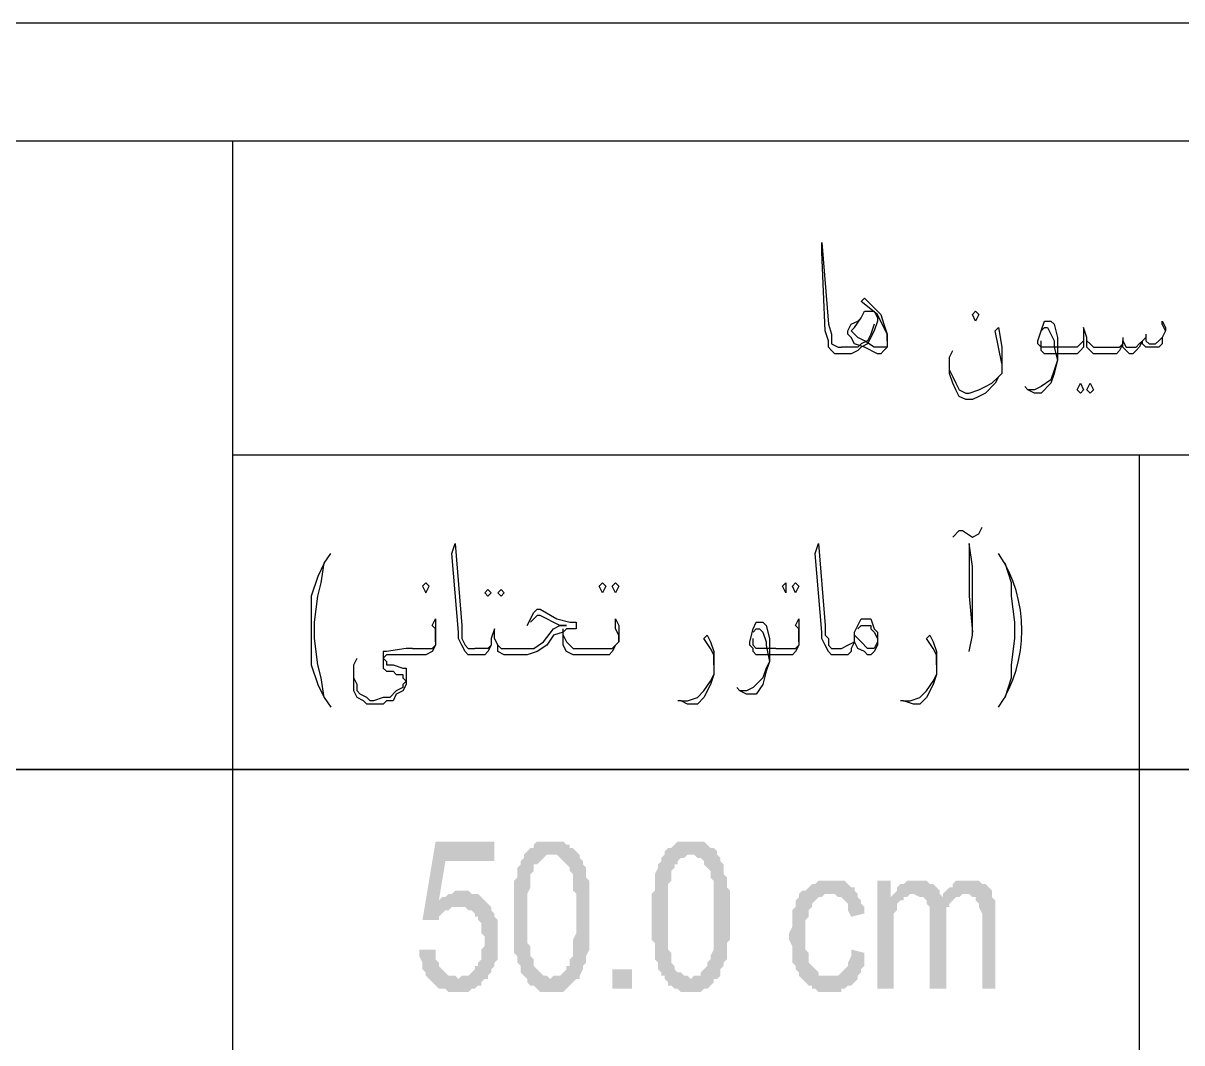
# Model space of a CAD drawing. Header units: inches. Extents: x 1387 to 2676, y -3005 to -2136.
# Drawn here: x 2557.214 to 2560.164, y -2147.116 to -2144.52 of the extents above; entities that cross this region are included whole.
import ezdxf

# ---------------------------------------------------------------- set-up
doc = ezdxf.new("R2010")
doc.units = ezdxf.units.IN
doc.header["$MEASUREMENT"] = 0
doc.layers.add('SAZE_DRAWINGS', color=7, linetype='Continuous')

msp = doc.modelspace()

# ---------------------------------------------------------------- hatches: boundary and pattern name
at = {"layer": 'SAZE_DRAWINGS'}
for points in [[(2558.41359, -2146.603728), (2558.26359, -2146.603728), (2558.230257, -2146.803728), (2558.271924, -2146.803728), (2558.271924, -2146.795394), (2558.280257, -2146.787061), (2558.28859, -2146.778728), (2558.28859, -2146.778728), (2558.296924, -2146.778728), (2558.305257, -2146.770394), (2558.31359, -2146.770394), (2558.321924, -2146.770394), (2558.396924, -2146.762061), (2558.396924, -2146.762061), (2558.38859, -2146.753728), (2558.271924, -2146.753728), (2558.28859, -2146.653728), (2558.41359, -2146.653728)], [(2558.555257, -2146.603728), (2558.555257, -2146.603728), (2558.521924, -2146.603728), (2558.51359, -2146.612061), (2558.51359, -2146.620394), (2558.505257, -2146.620394), (2558.505257, -2146.620394), (2558.496924, -2146.628728), (2558.48859, -2146.637061), (2558.555257, -2146.637061), (2558.56359, -2146.637061), (2558.571924, -2146.637061), (2558.580257, -2146.645394), (2558.580257, -2146.645394), (2558.58859, -2146.653728), (2558.596924, -2146.662061), (2558.605257, -2146.670394), (2558.605257, -2146.670394), (2558.605257, -2146.678728), (2558.605257, -2146.678728), (2558.61359, -2146.687061), (2558.61359, -2146.695394), (2558.61359, -2146.703728), (2558.61359, -2146.720394), (2558.61359, -2146.728728), (2558.621924, -2146.737061), (2558.621924, -2146.753728), (2558.621924, -2146.762061), (2558.621924, -2146.778728), (2558.621924, -2146.795394), (2558.621924, -2146.795394), (2558.621924, -2146.812061), (2558.621924, -2146.828728), (2558.621924, -2146.837061), (2558.61359, -2146.853728), (2558.61359, -2146.862061), (2558.61359, -2146.870394), (2558.61359, -2146.878728), (2558.61359, -2146.895394), (2558.61359, -2146.895394), (2558.605257, -2146.903728), (2558.605257, -2146.912061), (2558.605257, -2146.920394), (2558.596924, -2146.920394), (2558.596924, -2146.928728), (2558.58859, -2146.937061), (2558.580257, -2146.945394), (2558.571924, -2146.945394), (2558.56359, -2146.945394), (2558.555257, -2146.953728), (2558.496924, -2146.953728), (2558.496924, -2146.962061), (2558.505257, -2146.970394), (2558.51359, -2146.970394), (2558.521924, -2146.978728), (2558.521924, -2146.978728), (2558.530257, -2146.987061), (2558.53859, -2146.987061), (2558.546924, -2146.987061), (2558.555257, -2146.987061), (2558.56359, -2146.987061), (2558.571924, -2146.987061), (2558.580257, -2146.987061), (2558.58859, -2146.987061), (2558.596924, -2146.978728), (2558.596924, -2146.978728), (2558.605257, -2146.970394), (2558.61359, -2146.962061), (2558.61359, -2146.962061), (2558.621924, -2146.953728), (2558.630257, -2146.953728), (2558.630257, -2146.945394), (2558.63859, -2146.928728), (2558.63859, -2146.920394), (2558.646924, -2146.912061), (2558.646924, -2146.903728), (2558.646924, -2146.903728), (2558.646924, -2146.895394), (2558.655257, -2146.878728), (2558.655257, -2146.870394), (2558.655257, -2146.862061), (2558.655257, -2146.853728), (2558.655257, -2146.845394), (2558.655257, -2146.828728), (2558.655257, -2146.820394), (2558.655257, -2146.803728), (2558.655257, -2146.795394), (2558.655257, -2146.787061), (2558.655257, -2146.778728), (2558.655257, -2146.762061), (2558.655257, -2146.753728), (2558.655257, -2146.737061), (2558.655257, -2146.728728), (2558.655257, -2146.720394), (2558.655257, -2146.712061), (2558.655257, -2146.703728), (2558.646924, -2146.695394), (2558.646924, -2146.687061), (2558.646924, -2146.670394), (2558.63859, -2146.662061), (2558.63859, -2146.653728), (2558.630257, -2146.645394), (2558.630257, -2146.637061), (2558.621924, -2146.628728), (2558.61359, -2146.620394), (2558.605257, -2146.620394), (2558.605257, -2146.612061), (2558.596924, -2146.612061), (2558.58859, -2146.603728), (2558.58859, -2146.603728), (2558.580257, -2146.603728), (2558.571924, -2146.603728)], [(2558.91359, -2146.603728), (2558.91359, -2146.603728), (2558.880257, -2146.603728), (2558.871924, -2146.612061), (2558.86359, -2146.620394), (2558.855257, -2146.620394), (2558.855257, -2146.620394), (2558.846924, -2146.628728), (2558.846924, -2146.637061), (2558.91359, -2146.637061), (2558.91359, -2146.637061), (2558.921924, -2146.637061), (2558.930257, -2146.645394), (2558.93859, -2146.645394), (2558.946924, -2146.653728), (2558.946924, -2146.662061), (2558.955257, -2146.670394), (2558.955257, -2146.670394), (2558.96359, -2146.678728), (2558.96359, -2146.678728), (2558.96359, -2146.687061), (2558.96359, -2146.695394), (2558.971924, -2146.703728), (2558.971924, -2146.720394), (2558.971924, -2146.728728), (2558.971924, -2146.737061), (2558.971924, -2146.753728), (2558.971924, -2146.762061), (2558.971924, -2146.778728), (2558.971924, -2146.795394), (2558.971924, -2146.795394), (2558.971924, -2146.812061), (2558.971924, -2146.828728), (2558.971924, -2146.837061), (2558.971924, -2146.853728), (2558.971924, -2146.862061), (2558.971924, -2146.870394), (2558.971924, -2146.878728), (2558.96359, -2146.895394), (2558.96359, -2146.895394), (2558.96359, -2146.903728), (2558.955257, -2146.912061), (2558.955257, -2146.920394), (2558.955257, -2146.920394), (2558.946924, -2146.928728), (2558.93859, -2146.937061), (2558.93859, -2146.945394), (2558.930257, -2146.945394), (2558.921924, -2146.945394), (2558.91359, -2146.953728), (2558.846924, -2146.953728), (2558.855257, -2146.962061), (2558.855257, -2146.970394), (2558.86359, -2146.970394), (2558.871924, -2146.978728), (2558.880257, -2146.978728), (2558.88859, -2146.987061), (2558.896924, -2146.987061), (2558.905257, -2146.987061), (2558.91359, -2146.987061), (2558.91359, -2146.987061), (2558.921924, -2146.987061), (2558.930257, -2146.987061), (2558.93859, -2146.987061), (2558.946924, -2146.978728), (2558.955257, -2146.978728), (2558.96359, -2146.970394), (2558.971924, -2146.962061), (2558.971924, -2146.962061), (2558.971924, -2146.953728), (2558.980257, -2146.953728), (2558.98859, -2146.945394), (2558.98859, -2146.928728), (2558.996924, -2146.920394), (2558.996924, -2146.912061), (2559.005257, -2146.903728), (2559.005257, -2146.903728), (2559.005257, -2146.895394), (2559.005257, -2146.878728), (2559.005257, -2146.870394), (2559.005257, -2146.862061), (2559.01359, -2146.853728), (2559.01359, -2146.845394), (2559.01359, -2146.828728), (2559.01359, -2146.820394), (2559.01359, -2146.803728), (2559.01359, -2146.795394), (2559.01359, -2146.787061), (2559.01359, -2146.778728), (2559.01359, -2146.762061), (2559.01359, -2146.753728), (2559.01359, -2146.737061), (2559.01359, -2146.728728), (2559.005257, -2146.720394), (2559.005257, -2146.712061), (2559.005257, -2146.703728), (2559.005257, -2146.695394), (2558.996924, -2146.687061), (2558.996924, -2146.670394), (2558.996924, -2146.662061), (2558.98859, -2146.653728), (2558.98859, -2146.645394), (2558.980257, -2146.637061), (2558.980257, -2146.628728), (2558.971924, -2146.620394), (2558.96359, -2146.620394), (2558.955257, -2146.612061), (2558.955257, -2146.612061), (2558.946924, -2146.603728), (2558.93859, -2146.603728), (2558.930257, -2146.603728), (2558.921924, -2146.603728)], [(2558.48859, -2146.637061), (2558.48859, -2146.645394), (2558.480257, -2146.653728), (2558.480257, -2146.662061), (2558.471924, -2146.670394), (2558.471924, -2146.687061), (2558.471924, -2146.687061), (2558.471924, -2146.695394), (2558.46359, -2146.703728), (2558.46359, -2146.712061), (2558.46359, -2146.728728), (2558.46359, -2146.737061), (2558.46359, -2146.745394), (2558.46359, -2146.753728), (2558.46359, -2146.770394), (2558.46359, -2146.778728), (2558.46359, -2146.795394), (2558.46359, -2146.803728), (2558.46359, -2146.812061), (2558.46359, -2146.828728), (2558.46359, -2146.837061), (2558.46359, -2146.853728), (2558.46359, -2146.862061), (2558.46359, -2146.870394), (2558.46359, -2146.887061), (2558.471924, -2146.895394), (2558.471924, -2146.903728), (2558.471924, -2146.912061), (2558.480257, -2146.920394), (2558.480257, -2146.928728), (2558.480257, -2146.937061), (2558.48859, -2146.945394), (2558.48859, -2146.945394), (2558.496924, -2146.953728), (2558.555257, -2146.953728), (2558.555257, -2146.953728), (2558.546924, -2146.945394), (2558.53859, -2146.945394), (2558.530257, -2146.937061), (2558.530257, -2146.937061), (2558.521924, -2146.928728), (2558.51359, -2146.920394), (2558.51359, -2146.920394), (2558.51359, -2146.912061), (2558.51359, -2146.903728), (2558.505257, -2146.895394), (2558.505257, -2146.887061), (2558.505257, -2146.878728), (2558.505257, -2146.870394), (2558.496924, -2146.862061), (2558.496924, -2146.845394), (2558.496924, -2146.837061), (2558.496924, -2146.820394), (2558.496924, -2146.812061), (2558.496924, -2146.795394), (2558.496924, -2146.787061), (2558.496924, -2146.770394), (2558.496924, -2146.762061), (2558.496924, -2146.745394), (2558.496924, -2146.737061), (2558.505257, -2146.720394), (2558.505257, -2146.712061), (2558.505257, -2146.703728), (2558.505257, -2146.695394), (2558.505257, -2146.687061), (2558.51359, -2146.678728), (2558.51359, -2146.670394), (2558.51359, -2146.662061), (2558.521924, -2146.662061), (2558.530257, -2146.653728), (2558.53859, -2146.645394), (2558.53859, -2146.645394), (2558.546924, -2146.637061), (2558.555257, -2146.637061)], [(2558.846924, -2146.637061), (2558.83859, -2146.645394), (2558.83859, -2146.653728), (2558.830257, -2146.662061), (2558.830257, -2146.670394), (2558.821924, -2146.687061), (2558.821924, -2146.687061), (2558.821924, -2146.695394), (2558.821924, -2146.703728), (2558.821924, -2146.712061), (2558.821924, -2146.728728), (2558.81359, -2146.737061), (2558.81359, -2146.745394), (2558.81359, -2146.753728), (2558.81359, -2146.770394), (2558.81359, -2146.778728), (2558.81359, -2146.795394), (2558.81359, -2146.803728), (2558.81359, -2146.812061), (2558.81359, -2146.828728), (2558.81359, -2146.837061), (2558.81359, -2146.853728), (2558.821924, -2146.862061), (2558.821924, -2146.870394), (2558.821924, -2146.887061), (2558.821924, -2146.895394), (2558.821924, -2146.903728), (2558.830257, -2146.912061), (2558.830257, -2146.920394), (2558.830257, -2146.928728), (2558.83859, -2146.937061), (2558.83859, -2146.945394), (2558.846924, -2146.945394), (2558.846924, -2146.953728), (2558.91359, -2146.953728), (2558.91359, -2146.953728), (2558.905257, -2146.945394), (2558.896924, -2146.945394), (2558.88859, -2146.937061), (2558.880257, -2146.937061), (2558.871924, -2146.928728), (2558.871924, -2146.920394), (2558.871924, -2146.920394), (2558.86359, -2146.912061), (2558.86359, -2146.903728), (2558.86359, -2146.895394), (2558.86359, -2146.887061), (2558.855257, -2146.878728), (2558.855257, -2146.870394), (2558.855257, -2146.862061), (2558.855257, -2146.845394), (2558.855257, -2146.837061), (2558.855257, -2146.820394), (2558.855257, -2146.812061), (2558.855257, -2146.795394), (2558.855257, -2146.787061), (2558.855257, -2146.770394), (2558.855257, -2146.762061), (2558.855257, -2146.745394), (2558.855257, -2146.737061), (2558.855257, -2146.720394), (2558.855257, -2146.712061), (2558.86359, -2146.703728), (2558.86359, -2146.695394), (2558.86359, -2146.687061), (2558.86359, -2146.678728), (2558.871924, -2146.670394), (2558.871924, -2146.662061), (2558.880257, -2146.662061), (2558.880257, -2146.653728), (2558.88859, -2146.645394), (2558.896924, -2146.645394), (2558.905257, -2146.637061), (2558.91359, -2146.637061)], [(2559.271924, -2146.703728), (2559.23859, -2146.703728), (2559.230257, -2146.712061), (2559.221924, -2146.712061), (2559.21359, -2146.720394), (2559.21359, -2146.720394), (2559.205257, -2146.728728), (2559.196924, -2146.728728), (2559.18859, -2146.737061), (2559.18859, -2146.745394), (2559.180257, -2146.753728), (2559.180257, -2146.770394), (2559.180257, -2146.770394), (2559.171924, -2146.778728), (2559.171924, -2146.787061), (2559.171924, -2146.803728), (2559.171924, -2146.812061), (2559.171924, -2146.820394), (2559.16359, -2146.837061), (2559.16359, -2146.845394), (2559.16359, -2146.853728), (2559.171924, -2146.870394), (2559.171924, -2146.878728), (2559.171924, -2146.887061), (2559.171924, -2146.903728), (2559.171924, -2146.912061), (2559.180257, -2146.920394), (2559.180257, -2146.928728), (2559.18859, -2146.937061), (2559.18859, -2146.945394), (2559.196924, -2146.953728), (2559.26359, -2146.945394), (2559.26359, -2146.945394), (2559.255257, -2146.945394), (2559.246924, -2146.945394), (2559.23859, -2146.945394), (2559.23859, -2146.937061), (2559.230257, -2146.928728), (2559.221924, -2146.920394), (2559.221924, -2146.920394), (2559.221924, -2146.920394), (2559.21359, -2146.912061), (2559.21359, -2146.903728), (2559.21359, -2146.887061), (2559.205257, -2146.878728), (2559.205257, -2146.870394), (2559.205257, -2146.853728), (2559.205257, -2146.845394), (2559.205257, -2146.845394), (2559.205257, -2146.828728), (2559.205257, -2146.820394), (2559.205257, -2146.803728), (2559.21359, -2146.795394), (2559.21359, -2146.787061), (2559.21359, -2146.778728), (2559.221924, -2146.770394), (2559.221924, -2146.762061), (2559.221924, -2146.762061), (2559.230257, -2146.753728), (2559.23859, -2146.745394), (2559.246924, -2146.745394), (2559.255257, -2146.737061), (2559.26359, -2146.737061), (2559.271924, -2146.737061), (2559.33859, -2146.737061), (2559.330257, -2146.728728), (2559.330257, -2146.720394), (2559.321924, -2146.720394), (2559.31359, -2146.712061), (2559.31359, -2146.712061), (2559.305257, -2146.703728), (2559.296924, -2146.703728), (2559.28859, -2146.703728), (2559.280257, -2146.703728)], [(2559.421924, -2146.703728), (2559.38859, -2146.703728), (2559.38859, -2146.978728), (2559.430257, -2146.978728), (2559.430257, -2146.837061), (2559.430257, -2146.828728), (2559.430257, -2146.820394), (2559.430257, -2146.812061), (2559.430257, -2146.795394), (2559.430257, -2146.787061), (2559.43859, -2146.778728), (2559.43859, -2146.770394), (2559.43859, -2146.762061), (2559.446924, -2146.753728), (2559.455257, -2146.753728), (2559.455257, -2146.745394), (2559.421924, -2146.745394)], [(2559.48859, -2146.703728), (2559.46359, -2146.703728), (2559.455257, -2146.712061), (2559.446924, -2146.712061), (2559.43859, -2146.720394), (2559.43859, -2146.728728), (2559.430257, -2146.737061), (2559.480257, -2146.737061), (2559.480257, -2146.737061), (2559.496924, -2146.745394), (2559.505257, -2146.745394), (2559.505257, -2146.745394), (2559.555257, -2146.745394), (2559.555257, -2146.745394), (2559.546924, -2146.737061), (2559.546924, -2146.728728), (2559.53859, -2146.720394), (2559.530257, -2146.712061), (2559.530257, -2146.712061), (2559.521924, -2146.712061), (2559.51359, -2146.703728), (2559.51359, -2146.703728), (2559.496924, -2146.703728)], [(2559.621924, -2146.703728), (2559.621924, -2146.703728), (2559.58859, -2146.703728), (2559.580257, -2146.712061), (2559.580257, -2146.720394), (2559.571924, -2146.720394), (2559.56359, -2146.728728), (2559.555257, -2146.737061), (2559.61359, -2146.737061), (2559.621924, -2146.737061), (2559.630257, -2146.745394), (2559.63859, -2146.745394), (2559.63859, -2146.753728), (2559.646924, -2146.762061), (2559.646924, -2146.770394), (2559.646924, -2146.770394), (2559.655257, -2146.787061), (2559.655257, -2146.795394), (2559.655257, -2146.812061), (2559.655257, -2146.978728), (2559.68859, -2146.978728), (2559.68859, -2146.795394), (2559.68859, -2146.787061), (2559.68859, -2146.778728), (2559.68859, -2146.762061), (2559.68859, -2146.753728), (2559.680257, -2146.745394), (2559.680257, -2146.737061), (2559.680257, -2146.728728), (2559.671924, -2146.720394), (2559.671924, -2146.720394), (2559.66359, -2146.712061), (2559.655257, -2146.712061), (2559.646924, -2146.703728), (2559.63859, -2146.703728), (2559.630257, -2146.703728)], [(2558.330257, -2146.728728), (2558.330257, -2146.728728), (2558.31359, -2146.728728), (2558.305257, -2146.737061), (2558.296924, -2146.737061), (2558.28859, -2146.745394), (2558.280257, -2146.745394), (2558.271924, -2146.753728), (2558.38859, -2146.753728), (2558.38859, -2146.753728), (2558.380257, -2146.745394), (2558.371924, -2146.737061), (2558.36359, -2146.737061), (2558.355257, -2146.737061), (2558.346924, -2146.728728), (2558.33859, -2146.728728)], [(2559.33859, -2146.737061), (2559.271924, -2146.737061), (2559.280257, -2146.737061), (2559.28859, -2146.745394), (2559.296924, -2146.745394), (2559.305257, -2146.753728), (2559.305257, -2146.753728), (2559.31359, -2146.762061), (2559.31359, -2146.770394), (2559.31359, -2146.778728), (2559.321924, -2146.795394), (2559.355257, -2146.787061), (2559.355257, -2146.787061), (2559.355257, -2146.770394), (2559.346924, -2146.762061), (2559.346924, -2146.753728), (2559.33859, -2146.745394)], [(2559.430257, -2146.737061), (2559.421924, -2146.745394), (2559.46359, -2146.745394), (2559.471924, -2146.737061), (2559.480257, -2146.737061)], [(2559.555257, -2146.737061), (2559.555257, -2146.745394), (2559.505257, -2146.745394), (2559.51359, -2146.753728), (2559.51359, -2146.762061), (2559.521924, -2146.770394), (2559.521924, -2146.778728), (2559.521924, -2146.787061), (2559.521924, -2146.803728), (2559.521924, -2146.978728), (2559.56359, -2146.978728), (2559.56359, -2146.820394), (2559.56359, -2146.812061), (2559.56359, -2146.803728), (2559.56359, -2146.795394), (2559.56359, -2146.778728), (2559.56359, -2146.770394), (2559.571924, -2146.770394), (2559.571924, -2146.762061), (2559.571924, -2146.762061), (2559.580257, -2146.753728), (2559.58859, -2146.745394), (2559.596924, -2146.745394), (2559.605257, -2146.737061), (2559.61359, -2146.737061)], [(2558.396924, -2146.762061), (2558.321924, -2146.770394), (2558.321924, -2146.770394), (2558.33859, -2146.770394), (2558.346924, -2146.778728), (2558.355257, -2146.778728), (2558.36359, -2146.787061), (2558.36359, -2146.795394), (2558.371924, -2146.795394), (2558.371924, -2146.803728), (2558.380257, -2146.812061), (2558.380257, -2146.820394), (2558.380257, -2146.837061), (2558.38859, -2146.845394), (2558.38859, -2146.853728), (2558.38859, -2146.853728), (2558.38859, -2146.870394), (2558.380257, -2146.878728), (2558.380257, -2146.887061), (2558.380257, -2146.903728), (2558.371924, -2146.912061), (2558.371924, -2146.920394), (2558.36359, -2146.920394), (2558.36359, -2146.928728), (2558.355257, -2146.937061), (2558.355257, -2146.937061), (2558.346924, -2146.945394), (2558.33859, -2146.945394), (2558.330257, -2146.945394), (2558.321924, -2146.953728), (2558.396924, -2146.953728), (2558.396924, -2146.945394), (2558.405257, -2146.937061), (2558.405257, -2146.928728), (2558.41359, -2146.920394), (2558.41359, -2146.912061), (2558.421924, -2146.903728), (2558.421924, -2146.895394), (2558.421924, -2146.887061), (2558.421924, -2146.870394), (2558.421924, -2146.862061), (2558.421924, -2146.853728), (2558.421924, -2146.845394), (2558.421924, -2146.837061), (2558.421924, -2146.828728), (2558.421924, -2146.812061), (2558.421924, -2146.803728), (2558.41359, -2146.795394), (2558.41359, -2146.787061), (2558.405257, -2146.778728), (2558.405257, -2146.770394)], [(2558.26359, -2146.878728), (2558.221924, -2146.878728), (2558.221924, -2146.895394), (2558.230257, -2146.912061), (2558.230257, -2146.920394), (2558.230257, -2146.928728), (2558.23859, -2146.937061), (2558.23859, -2146.945394), (2558.246924, -2146.953728), (2558.255257, -2146.962061), (2558.255257, -2146.962061), (2558.26359, -2146.970394), (2558.271924, -2146.978728), (2558.280257, -2146.978728), (2558.28859, -2146.978728), (2558.296924, -2146.987061), (2558.305257, -2146.987061), (2558.31359, -2146.987061), (2558.321924, -2146.987061), (2558.321924, -2146.987061), (2558.330257, -2146.987061), (2558.33859, -2146.987061), (2558.346924, -2146.987061), (2558.355257, -2146.978728), (2558.36359, -2146.978728), (2558.371924, -2146.970394), (2558.380257, -2146.970394), (2558.380257, -2146.962061), (2558.38859, -2146.953728), (2558.396924, -2146.953728), (2558.321924, -2146.953728), (2558.321924, -2146.953728), (2558.31359, -2146.945394), (2558.305257, -2146.945394), (2558.296924, -2146.945394), (2558.28859, -2146.937061), (2558.280257, -2146.928728), (2558.280257, -2146.928728), (2558.271924, -2146.920394), (2558.271924, -2146.912061), (2558.26359, -2146.903728), (2558.26359, -2146.887061)], [(2559.321924, -2146.878728), (2559.321924, -2146.895394), (2559.31359, -2146.912061), (2559.31359, -2146.920394), (2559.305257, -2146.928728), (2559.305257, -2146.928728), (2559.296924, -2146.937061), (2559.28859, -2146.945394), (2559.280257, -2146.945394), (2559.280257, -2146.945394), (2559.26359, -2146.945394), (2559.196924, -2146.953728), (2559.196924, -2146.953728), (2559.205257, -2146.962061), (2559.21359, -2146.970394), (2559.221924, -2146.970394), (2559.221924, -2146.978728), (2559.230257, -2146.978728), (2559.23859, -2146.987061), (2559.246924, -2146.987061), (2559.255257, -2146.987061), (2559.26359, -2146.987061), (2559.271924, -2146.987061), (2559.28859, -2146.987061), (2559.296924, -2146.987061), (2559.296924, -2146.978728), (2559.305257, -2146.978728), (2559.31359, -2146.970394), (2559.321924, -2146.970394), (2559.330257, -2146.962061), (2559.330257, -2146.962061), (2559.33859, -2146.953728), (2559.33859, -2146.945394), (2559.346924, -2146.937061), (2559.346924, -2146.928728), (2559.355257, -2146.920394), (2559.355257, -2146.912061), (2559.355257, -2146.895394), (2559.355257, -2146.887061)]]:
    msp.add_hatch(color=3, dxfattribs=at).paths.add_polyline_path(points)

# ---------------------------------------------------------------- linework, layer by layer
at = {"layer": 'SAZE_DRAWINGS', "color": 3}
for points in [[(2564.971924, -2144.520394), (2554.26359, -2144.520394)], [(2564.680257, -2144.820394), (2554.555257, -2144.820394)], [(2557.746924, -2144.820394), (2557.746924, -2154.445394)], [(2559.296924, -2145.362061), (2559.280257, -2145.362061), (2559.271924, -2145.353728), (2559.26359, -2145.345394), (2559.26359, -2145.328728), (2559.255257, -2145.303728), (2559.246924, -2145.103728), (2559.246924, -2145.078728), (2559.26359, -2145.287061), (2559.271924, -2145.312061), (2559.271924, -2145.328728), (2559.271924, -2145.337061), (2559.28859, -2145.345394), (2559.296924, -2145.345394)], [(2559.41359, -2145.328728), (2559.41359, -2145.312061), (2559.405257, -2145.295394), (2559.38859, -2145.262061), (2559.346924, -2145.228728), (2559.355257, -2145.220394), (2559.396924, -2145.262061), (2559.405257, -2145.287061), (2559.41359, -2145.312061), (2559.41359, -2145.328728), (2559.41359, -2145.345394), (2559.405257, -2145.353728), (2559.396924, -2145.362061), (2559.38859, -2145.362061), (2559.355257, -2145.345394), (2559.330257, -2145.337061), (2559.321924, -2145.320394), (2559.31359, -2145.312061), (2559.31359, -2145.303728), (2559.321924, -2145.287061), (2559.33859, -2145.278728), (2559.346924, -2145.270394), (2559.355257, -2145.253728), (2559.371924, -2145.253728), (2559.380257, -2145.253728), (2559.38859, -2145.270394), (2559.38859, -2145.278728), (2559.380257, -2145.303728), (2559.36359, -2145.337061), (2559.346924, -2145.345394), (2559.33859, -2145.353728), (2559.321924, -2145.362061), (2559.305257, -2145.362061), (2559.296924, -2145.362061)], [(2559.41359, -2145.345394), (2559.380257, -2145.345394), (2559.355257, -2145.328728), (2559.33859, -2145.320394), (2559.330257, -2145.312061), (2559.321924, -2145.303728), (2559.330257, -2145.295394), (2559.346924, -2145.270394), (2559.355257, -2145.253728)], [(2559.380257, -2145.287061), (2559.371924, -2145.312061), (2559.36359, -2145.328728), (2559.346924, -2145.337061), (2559.33859, -2145.345394), (2559.321924, -2145.345394), (2559.305257, -2145.345394), (2559.296924, -2145.345394)], [(2559.705257, -2145.387061), (2559.696924, -2145.345394), (2559.68859, -2145.303728), (2559.696924, -2145.295394), (2559.705257, -2145.345394), (2559.705257, -2145.378728), (2559.705257, -2145.387061), (2559.705257, -2145.412061), (2559.696924, -2145.420394), (2559.68859, -2145.437061), (2559.66359, -2145.462061), (2559.646924, -2145.470394), (2559.630257, -2145.478728), (2559.61359, -2145.478728), (2559.596924, -2145.470394), (2559.58859, -2145.453728), (2559.580257, -2145.437061), (2559.571924, -2145.412061), (2559.571924, -2145.403728), (2559.571924, -2145.370394), (2559.580257, -2145.353728)], [(2559.86359, -2145.362061), (2559.81359, -2145.362061), (2559.805257, -2145.353728), (2559.805257, -2145.345394), (2559.796924, -2145.337061), (2559.796924, -2145.328728), (2559.805257, -2145.303728), (2559.81359, -2145.278728), (2559.821924, -2145.278728), (2559.830257, -2145.278728), (2559.83859, -2145.287061), (2559.846924, -2145.320394), (2559.846924, -2145.353728), (2559.846924, -2145.378728), (2559.83859, -2145.412061), (2559.830257, -2145.437061), (2559.805257, -2145.462061), (2559.78859, -2145.462061), (2559.771924, -2145.453728), (2559.76359, -2145.445394)], [(2559.805257, -2145.303728), (2559.81359, -2145.295394), (2559.821924, -2145.295394), (2559.830257, -2145.312061), (2559.83859, -2145.328728), (2559.83859, -2145.345394), (2559.846924, -2145.378728), (2559.83859, -2145.403728), (2559.830257, -2145.428728), (2559.805257, -2145.445394), (2559.78859, -2145.453728), (2559.771924, -2145.453728)], [(2559.971924, -2145.362061), (2559.93859, -2145.362061), (2559.930257, -2145.353728), (2559.921924, -2145.345394), (2559.921924, -2145.320394), (2559.91359, -2145.295394), (2559.91359, -2145.320394), (2559.91359, -2145.345394), (2559.905257, -2145.353728), (2559.896924, -2145.362061), (2559.880257, -2145.362061), (2559.86359, -2145.362061)], [(2560.121924, -2145.303728), (2560.11359, -2145.287061), (2560.11359, -2145.278728), (2560.121924, -2145.295394), (2560.121924, -2145.303728), (2560.11359, -2145.320394), (2560.11359, -2145.337061), (2560.105257, -2145.345394), (2560.096924, -2145.345394), (2560.08859, -2145.345394), (2560.071924, -2145.345394), (2560.06359, -2145.337061), (2560.06359, -2145.328728), (2560.055257, -2145.345394), (2560.046924, -2145.353728), (2560.03859, -2145.362061), (2560.030257, -2145.362061), (2560.021924, -2145.353728), (2560.01359, -2145.345394), (2560.01359, -2145.337061), (2560.005257, -2145.353728), (2559.996924, -2145.362061), (2559.98859, -2145.362061), (2559.971924, -2145.362061)], [(2559.971924, -2145.345394), (2560.005257, -2145.345394), (2560.01359, -2145.337061), (2560.01359, -2145.328728), (2560.021924, -2145.345394), (2560.030257, -2145.345394), (2560.046924, -2145.345394), (2560.055257, -2145.337061), (2560.06359, -2145.328728), (2560.071924, -2145.320394), (2560.071924, -2145.328728), (2560.080257, -2145.337061), (2560.096924, -2145.337061), (2560.105257, -2145.328728), (2560.11359, -2145.320394)], [(2560.01359, -2145.320394), (2560.01359, -2145.328728)], [(2560.071924, -2145.312061), (2560.071924, -2145.320394)], [(2559.86359, -2145.345394), (2559.805257, -2145.345394), (2559.805257, -2145.328728)], [(2559.91359, -2145.328728), (2559.905257, -2145.337061), (2559.896924, -2145.345394), (2559.86359, -2145.345394)], [(2559.921924, -2145.328728), (2559.930257, -2145.337061), (2559.93859, -2145.345394), (2559.971924, -2145.345394)], [(2559.571924, -2145.403728), (2559.580257, -2145.420394), (2559.58859, -2145.437061), (2559.596924, -2145.453728), (2559.61359, -2145.462061), (2559.621924, -2145.462061), (2559.646924, -2145.453728), (2559.66359, -2145.445394), (2559.680257, -2145.437061), (2559.696924, -2145.420394)], [(2562.36359, -2145.620394), (2557.746924, -2145.620394)], [(2560.055257, -2145.620394), (2560.055257, -2154.445394)], [(2559.580257, -2145.828728), (2559.596924, -2145.812061), (2559.605257, -2145.812061), (2559.630257, -2145.828728), (2559.646924, -2145.820394), (2559.655257, -2145.803728)], [(2558.36359, -2146.128728), (2558.346924, -2146.128728), (2558.33859, -2146.120394), (2558.330257, -2146.103728), (2558.321924, -2146.087061), (2558.321924, -2146.070394), (2558.305257, -2145.870394), (2558.31359, -2145.845394), (2558.330257, -2146.053728), (2558.330257, -2146.078728), (2558.330257, -2146.087061), (2558.33859, -2146.103728), (2558.346924, -2146.112061), (2558.355257, -2146.112061), (2558.36359, -2146.112061)], [(2559.330257, -2146.095394), (2559.321924, -2146.112061), (2559.321924, -2146.120394), (2559.31359, -2146.128728), (2559.296924, -2146.128728), (2559.28859, -2146.128728), (2559.271924, -2146.128728), (2559.26359, -2146.120394), (2559.255257, -2146.103728), (2559.246924, -2146.087061), (2559.246924, -2146.070394), (2559.230257, -2145.870394), (2559.23859, -2145.845394), (2559.255257, -2146.053728), (2559.255257, -2146.078728), (2559.26359, -2146.087061), (2559.26359, -2146.103728), (2559.271924, -2146.112061), (2559.28859, -2146.112061)], [(2559.621924, -2146.120394), (2559.630257, -2146.078728), (2559.630257, -2145.903728), (2559.621924, -2145.845394), (2559.621924, -2145.862061), (2559.621924, -2145.912061), (2559.621924, -2145.978728), (2559.630257, -2146.070394)], [(2557.980257, -2146.237061), (2557.971924, -2146.187061), (2557.96359, -2146.153728), (2557.955257, -2146.087061), (2557.955257, -2146.045394), (2557.96359, -2145.978728), (2557.971924, -2145.945394), (2557.980257, -2145.895394), (2557.996924, -2145.870394)], [(2557.980257, -2145.895394), (2557.96359, -2145.928728), (2557.946924, -2145.978728), (2557.946924, -2146.153728), (2557.96359, -2146.203728), (2557.980257, -2146.237061), (2557.996924, -2146.262061)], [(2559.71359, -2146.237061), (2559.730257, -2146.187061), (2559.730257, -2146.153728), (2559.73859, -2146.087061), (2559.73859, -2146.045394), (2559.730257, -2145.978728), (2559.730257, -2145.945394), (2559.71359, -2145.895394)], [(2558.496924, -2146.053728), (2558.51359, -2146.020394), (2558.521924, -2146.012061), (2558.530257, -2146.012061), (2558.571924, -2146.037061), (2558.605257, -2146.045394), (2558.621924, -2146.045394), (2558.621924, -2146.062061), (2558.596924, -2146.062061), (2558.58859, -2146.070394), (2558.56359, -2146.078728), (2558.546924, -2146.103728), (2558.521924, -2146.120394), (2558.496924, -2146.128728), (2558.46359, -2146.128728), (2558.446924, -2146.128728), (2558.43859, -2146.128728), (2558.421924, -2146.120394), (2558.421924, -2146.103728), (2558.41359, -2146.087061), (2558.41359, -2146.062061), (2558.405257, -2146.087061), (2558.405257, -2146.103728), (2558.396924, -2146.120394), (2558.38859, -2146.128728), (2558.371924, -2146.128728), (2558.36359, -2146.128728)], [(2558.46359, -2146.112061), (2558.51359, -2146.112061), (2558.53859, -2146.095394), (2558.56359, -2146.062061), (2558.580257, -2146.053728), (2558.596924, -2146.053728), (2558.580257, -2146.053728), (2558.530257, -2146.028728), (2558.521924, -2146.028728), (2558.505257, -2146.045394)], [(2558.26359, -2146.095394), (2558.26359, -2146.062061), (2558.255257, -2146.053728), (2558.26359, -2146.037061), (2558.26359, -2146.053728), (2558.26359, -2146.070394), (2558.26359, -2146.078728), (2558.26359, -2146.095394), (2558.26359, -2146.103728), (2558.255257, -2146.120394), (2558.23859, -2146.128728), (2558.230257, -2146.128728), (2558.205257, -2146.128728)], [(2558.671924, -2146.128728), (2558.61359, -2146.128728), (2558.596924, -2146.120394), (2558.58859, -2146.103728), (2558.58859, -2146.078728), (2558.58859, -2146.062061)], [(2558.730257, -2146.095394), (2558.730257, -2146.078728), (2558.721924, -2146.062061), (2558.721924, -2146.037061), (2558.730257, -2146.053728), (2558.730257, -2146.070394), (2558.730257, -2146.078728), (2558.730257, -2146.095394), (2558.721924, -2146.103728), (2558.71359, -2146.120394), (2558.705257, -2146.128728), (2558.68859, -2146.128728), (2558.671924, -2146.128728)], [(2559.130257, -2146.128728), (2559.080257, -2146.128728), (2559.071924, -2146.120394), (2559.071924, -2146.112061), (2559.06359, -2146.103728), (2559.06359, -2146.095394), (2559.071924, -2146.062061), (2559.080257, -2146.045394), (2559.08859, -2146.045394), (2559.096924, -2146.045394), (2559.105257, -2146.053728), (2559.11359, -2146.087061), (2559.11359, -2146.120394), (2559.11359, -2146.145394), (2559.105257, -2146.170394), (2559.096924, -2146.203728), (2559.080257, -2146.228728), (2559.055257, -2146.228728), (2559.03859, -2146.220394), (2559.030257, -2146.212061)], [(2559.071924, -2146.070394), (2559.080257, -2146.062061), (2559.08859, -2146.062061), (2559.096924, -2146.070394), (2559.105257, -2146.095394), (2559.105257, -2146.103728), (2559.11359, -2146.145394), (2559.105257, -2146.162061), (2559.096924, -2146.187061), (2559.071924, -2146.212061), (2559.055257, -2146.220394), (2559.03859, -2146.220394)], [(2559.18859, -2146.095394), (2559.18859, -2146.062061), (2559.180257, -2146.053728), (2559.18859, -2146.037061), (2559.18859, -2146.053728), (2559.18859, -2146.070394), (2559.18859, -2146.078728), (2559.18859, -2146.095394), (2559.18859, -2146.103728), (2559.180257, -2146.120394), (2559.171924, -2146.128728), (2559.155257, -2146.128728), (2559.130257, -2146.128728)], [(2559.33859, -2146.062061), (2559.346924, -2146.053728), (2559.371924, -2146.053728), (2559.371924, -2146.062061), (2559.380257, -2146.070394), (2559.38859, -2146.087061), (2559.38859, -2146.095394), (2559.380257, -2146.112061), (2559.371924, -2146.112061), (2559.36359, -2146.112061), (2559.346924, -2146.095394), (2559.330257, -2146.078728)], [(2558.405257, -2146.087061), (2558.405257, -2146.103728), (2558.396924, -2146.112061), (2558.36359, -2146.112061)], [(2558.41359, -2146.087061), (2558.421924, -2146.103728), (2558.430257, -2146.112061), (2558.46359, -2146.112061)], [(2558.58859, -2146.078728), (2558.596924, -2146.095394), (2558.605257, -2146.103728), (2558.61359, -2146.112061), (2558.655257, -2146.112061), (2558.671924, -2146.112061)], [(2558.971924, -2146.153728), (2558.971924, -2146.128728), (2558.96359, -2146.112061), (2558.946924, -2146.087061), (2558.955257, -2146.078728), (2558.96359, -2146.095394), (2558.971924, -2146.120394), (2558.971924, -2146.145394), (2558.971924, -2146.153728), (2558.971924, -2146.178728), (2558.96359, -2146.203728), (2558.946924, -2146.237061), (2558.930257, -2146.253728), (2558.905257, -2146.253728), (2558.88859, -2146.245394), (2558.880257, -2146.245394)], [(2559.130257, -2146.112061), (2559.080257, -2146.112061), (2559.071924, -2146.103728), (2559.071924, -2146.087061)], [(2559.28859, -2146.112061), (2559.296924, -2146.112061), (2559.31359, -2146.103728), (2559.330257, -2146.095394), (2559.330257, -2146.078728)], [(2559.53859, -2146.153728), (2559.53859, -2146.128728), (2559.530257, -2146.112061), (2559.51359, -2146.087061), (2559.521924, -2146.078728), (2559.530257, -2146.095394), (2559.53859, -2146.120394), (2559.53859, -2146.145394), (2559.53859, -2146.153728), (2559.53859, -2146.178728), (2559.530257, -2146.203728), (2559.51359, -2146.237061), (2559.496924, -2146.253728), (2559.480257, -2146.253728), (2559.455257, -2146.245394), (2559.446924, -2146.245394)], [(2558.205257, -2146.112061), (2558.18859, -2146.112061), (2558.13859, -2146.120394), (2558.130257, -2146.120394), (2558.130257, -2146.128728), (2558.130257, -2146.137061), (2558.130257, -2146.145394), (2558.130257, -2146.153728), (2558.130257, -2146.162061), (2558.13859, -2146.170394), (2558.155257, -2146.170394), (2558.16359, -2146.178728), (2558.180257, -2146.178728), (2558.180257, -2146.187061), (2558.18859, -2146.195394), (2558.180257, -2146.203728), (2558.180257, -2146.212061), (2558.16359, -2146.220394), (2558.146924, -2146.237061), (2558.130257, -2146.237061), (2558.105257, -2146.245394), (2558.096924, -2146.245394), (2558.08859, -2146.237061), (2558.071924, -2146.228728), (2558.06359, -2146.220394), (2558.06359, -2146.203728), (2558.055257, -2146.187061), (2558.055257, -2146.153728)], [(2558.205257, -2146.112061), (2558.255257, -2146.112061), (2558.26359, -2146.103728)], [(2558.671924, -2146.112061), (2558.71359, -2146.112061), (2558.721924, -2146.103728)], [(2559.130257, -2146.112061), (2559.180257, -2146.112061), (2559.18859, -2146.103728)], [(2558.205257, -2146.128728), (2558.13859, -2146.128728), (2558.130257, -2146.137061), (2558.13859, -2146.145394), (2558.13859, -2146.153728), (2558.155257, -2146.153728), (2558.180257, -2146.162061), (2558.18859, -2146.162061), (2558.18859, -2146.170394), (2558.18859, -2146.187061), (2558.18859, -2146.203728), (2558.180257, -2146.220394), (2558.16359, -2146.228728), (2558.155257, -2146.245394), (2558.13859, -2146.245394), (2558.130257, -2146.253728), (2558.11359, -2146.253728), (2558.105257, -2146.253728), (2558.08859, -2146.253728), (2558.080257, -2146.245394), (2558.06359, -2146.237061), (2558.055257, -2146.220394), (2558.055257, -2146.195394), (2558.055257, -2146.153728), (2558.06359, -2146.137061)], [(2558.88859, -2146.245394), (2558.905257, -2146.245394), (2558.930257, -2146.237061), (2558.946924, -2146.220394), (2558.96359, -2146.195394), (2558.971924, -2146.178728)], [(2559.455257, -2146.245394), (2559.471924, -2146.245394), (2559.496924, -2146.237061), (2559.51359, -2146.220394), (2559.530257, -2146.195394), (2559.53859, -2146.178728)], [(2554.555257, -2146.420394), (2564.680257, -2146.420394), (2554.555257, -2146.420394)]]:
    msp.add_lwpolyline(points, dxfattribs=at)
for points in [[(2559.63859, -2145.253728), (2559.646924, -2145.262061), (2559.63859, -2145.278728), (2559.630257, -2145.262061)], [(2559.905257, -2145.437061), (2559.91359, -2145.453728), (2559.905257, -2145.462061), (2559.896924, -2145.453728)], [(2559.930257, -2145.437061), (2559.93859, -2145.453728), (2559.930257, -2145.462061), (2559.921924, -2145.453728)], [(2558.23859, -2145.970394), (2558.246924, -2145.953728), (2558.23859, -2145.945394), (2558.230257, -2145.953728)], [(2558.68859, -2145.945394), (2558.696924, -2145.953728), (2558.68859, -2145.970394), (2558.680257, -2145.953728)], [(2558.721924, -2145.945394), (2558.730257, -2145.953728), (2558.721924, -2145.970394), (2558.71359, -2145.953728)], [(2559.155257, -2145.945394), (2559.155257, -2145.970394), (2559.146924, -2145.953728)], [(2559.180257, -2145.945394), (2559.18859, -2145.953728), (2559.180257, -2145.970394), (2559.171924, -2145.953728)], [(2558.396924, -2145.962061), (2558.405257, -2145.970394), (2558.396924, -2145.978728), (2558.38859, -2145.970394)], [(2558.430257, -2145.962061), (2558.43859, -2145.970394), (2558.430257, -2145.978728), (2558.421924, -2145.970394)], [(2559.330257, -2146.095394), (2559.330257, -2146.070394), (2559.33859, -2146.053728), (2559.346924, -2146.037061), (2559.355257, -2146.037061), (2559.36359, -2146.037061), (2559.371924, -2146.037061), (2559.380257, -2146.062061), (2559.38859, -2146.070394), (2559.38859, -2146.087061), (2559.38859, -2146.095394), (2559.38859, -2146.103728), (2559.380257, -2146.120394), (2559.371924, -2146.128728), (2559.36359, -2146.128728), (2559.355257, -2146.120394), (2559.33859, -2146.112061)]]:
    msp.add_lwpolyline(points, close=True, dxfattribs=at)
msp.add_arc((2559.404662, -2146.066228), 0.351806, 326.175499, 33.824501, dxfattribs=at)
msp.add_solid([(2558.71359, -2146.978728), (2558.71359, -2146.928728), (2558.76359, -2146.978728), (2558.76359, -2146.928728)], dxfattribs=at)

doc.saveas('drawing.dxf')
